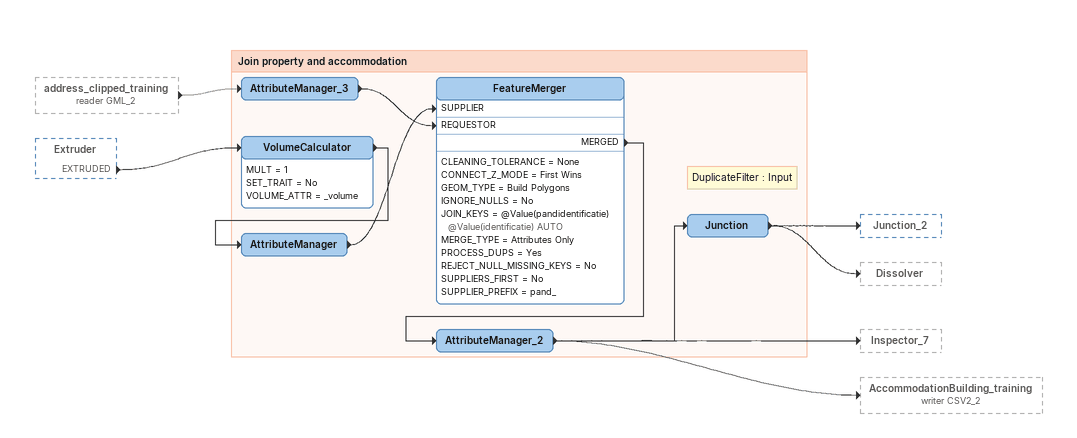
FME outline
address_clipped_training (reader GML_2) [outside]
    -> AttributeManager_3 [off]
Extruder [outside]
    EXTRUDED -> VolumeCalculator

Bookmark: Join property and accommodation
AttributeManager_3
    -> FeatureMerger [REQUESTOR]
VolumeCalculator
    MULT = 1
    SET_TRAIT = No
    VOLUME_ATTR = _volume
    -> AttributeManager
AttributeManager
    -> FeatureMerger [SUPPLIER]
FeatureMerger
    CLEANING_TOLERANCE = None
    CONNECT_Z_MODE = First Wins
    GEOM_TYPE = Build Polygons
    IGNORE_NULLS = No
    JOIN_KEYS = @Value(pandidentificatie) @Value(identificatie) AUTO
    MERGE_TYPE = Attributes Only
    PROCESS_DUPS = Yes
    REJECT_NULL_MISSING_KEYS = No
    SUPPLIERS_FIRST = No
    SUPPLIER_PREFIX = pand_
    MERGED -> AttributeManager_2
AttributeManager_2
    -> Inspector_7
    -> AccommodationBuilding_training (writer CSV2_2)
    -> Junction
Note: DuplicateFilter : Input
Junction
    -> Junction_2
    -> Dissolver
